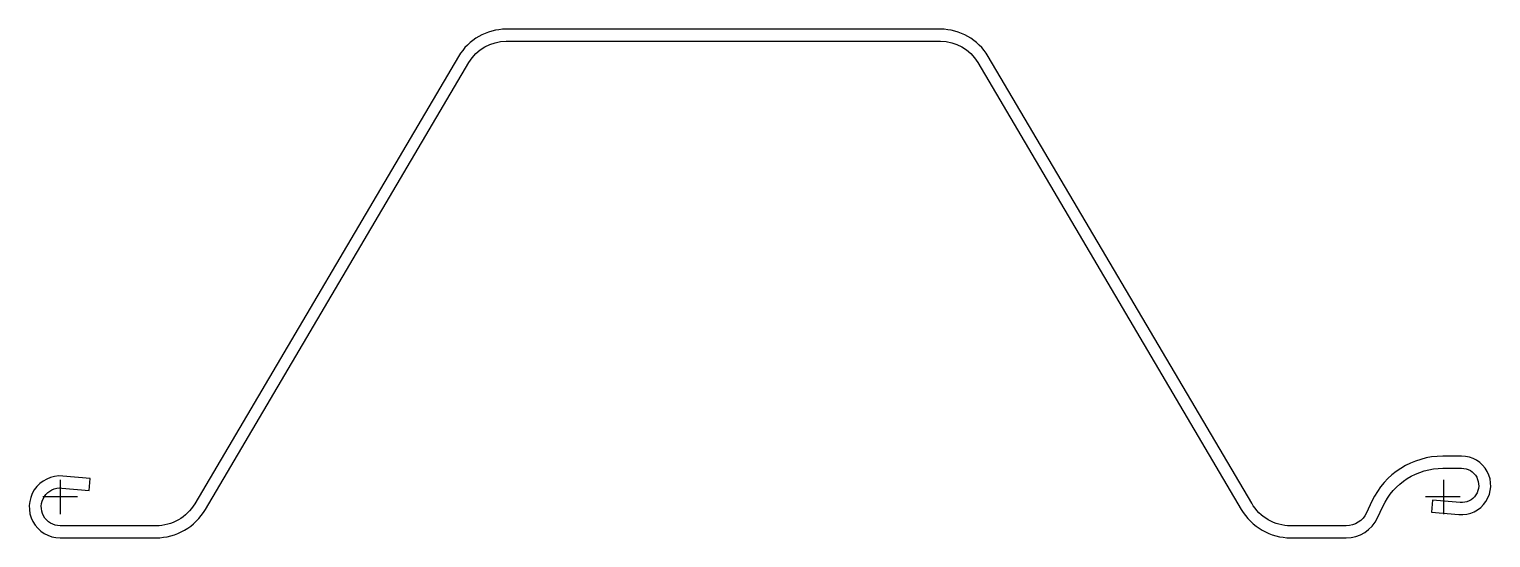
# Model space of a CAD drawing. Header units: millimetres. Extents: x -18 to 832, y -24 to 272.
import ezdxf

# ---------------------------------------------------------------- set-up
doc = ezdxf.new("R2010")
doc.units = ezdxf.units.MM
doc.header["$LTSCALE"] = 0.2

msp = doc.modelspace()

# ---------------------------------------------------------------- linework, layer by layer
at = {"flags": 128}
msp.add_lwpolyline([(686.51, -7.2, 0.267949), (715.19, -23.75), (747.51, -23.75, 0.291473), (765.64, -12.2), (768.77, -5.48, -0.291473), (803.67, 16.75), (814.52, 16.75, -1.044614), (813.65, -3.21), (797.71, -1.82), (797.1, -8.79), (813.04, -10.19, 1.044614), (814.52, 23.75), (803.67, 23.75, 0.291473), (762.43, -2.52), (759.29, -9.24, -0.291473), (747.51, -16.75), (715.19, -16.75, -0.268244), (692.56, -3.67), (539.35, 256.44, 0.265612), (511.68, 272.25), (259.23, 272.25, 0.265612), (231.56, 256.44), (78.22, -3.89, -0.265612), (55.72, -16.75), (0, -16.75, -1.044614), (0.96, 5.21), (16.9, 3.81), (17.51, 10.79), (1.57, 12.18, 1.044614), (0, -23.75), (55.72, -23.75, 0.267949), (84.4, -7.2), (237.6, 252.88, -0.265612), (259.23, 265.25), (511.68, 265.25, -0.265612), (533.32, 252.88)], format="xyb", close=True, dxfattribs=at)
at = {"layer": 'DEFPOINTS'}
for p, q in [((0, 10), (0, -10)), ((804, 10), (804, -10)), ((10, 0), (-10, 0)), ((813.67, 0), (793.67, 0))]:
    msp.add_line(p, q, dxfattribs=at)

doc.saveas('drawing.dxf')
